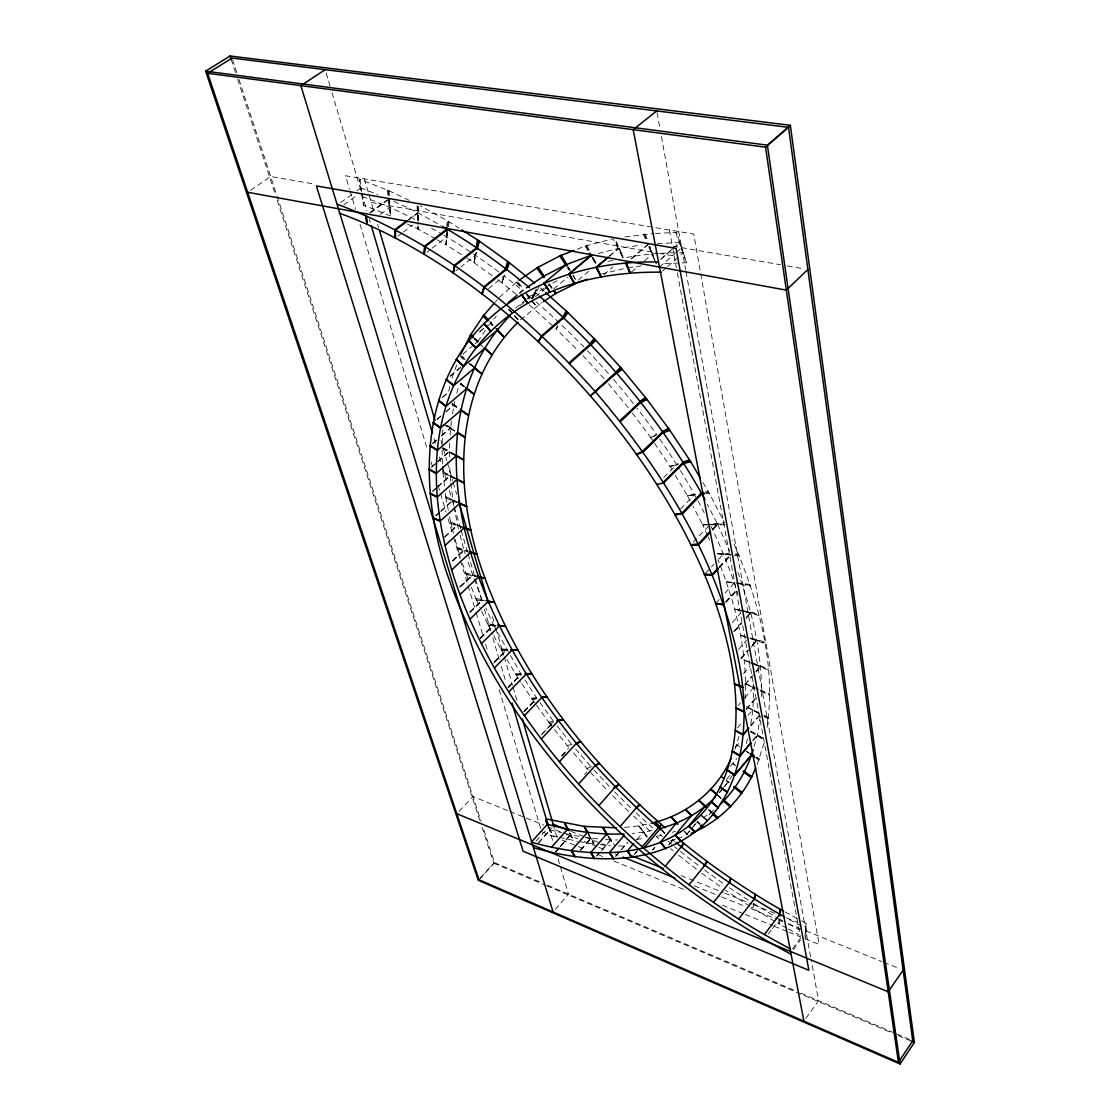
<?xml version="1.0" encoding="UTF-8"?>
<svg xmlns="http://www.w3.org/2000/svg" width="1120" height="1120" viewBox="0 0 1120 1120"><rect width="100%" height="100%" fill="white"/><g stroke="black" fill="none" stroke-linecap="round" stroke-linejoin="round"><path stroke-width="0.75" stroke-dasharray="5 3.75" d="M801.584 920.864L806.106 923.3L805.672 938.406L804.818 937.93M362.11 196.56A399.014 212.492 47.6 0 1 418.012 220.948L418.278 212.912L408.912 219.954M435.708 238.966L418.068 229.096L418.292 222.208M418.348 220.486L418.852 204.974M745.038 699.09C747.81 651.336 735.546 603.96 718.074 559.874M461.412 254.59L445.984 244.72L446.474 234.402M446.81 227.528L447.132 220.654M432.152 248.192L446.684 236.936L446.908 232.134M442.176 443.408L442.848 429.464M761.446 696.556C762.3 654.178 752.57 612.094 737.898 572.53M449.582 443.17L449.372 458.696M450.016 434.91L451.444 420.868M767.06 727.384C776.454 663.306 758.058 598.486 732.396 540.204M779.464 924.126L779.912 917.616M804.958 936.306L806.106 923.3M437.178 239.792L445.984 244.72L447.104 232.232M447.636 226.226L448.084 221.186L420.336 205.8M786.912 928.186L778.61 923.664L779.03 920.514M446.684 236.936L447.286 232.358M445.984 244.72L448.154 228.34M448.378 226.702L449.022 221.774M452.466 413.952L454.706 401.478M492.142 275.73L474.026 262.668L475.496 252.882M760.312 715.932L757.246 735.294L753.62 748.118M752.92 908.25L753.844 903.084M467.012 258.174L474.026 262.668L475.706 254.114M476.182 252.448L475.468 255.318L461.062 266.756M474.026 262.668L476.476 252.728M448.728 391.048L449.946 386.134M451.99 377.958L457.03 364.014M456.82 393.134L458.948 384.79M516.264 294.364L501.886 282.772L503.65 276.206M734.874 749.322L739.046 736.316M757.092 764.666L764.358 742.182M497.714 279.762L501.886 282.772L504.448 274.834M501.886 282.772L504.812 275.114M531.776 298.844L535.458 289.772M538.034 294.854L534.926 292.096L532.266 298.648A399.014 212.492 47.6 0 0 526.946 294.168M536.746 289.128L532.266 298.648L535.528 292.614L527.828 299.054M532.588 298.858L539.14 286.79M557.732 325.836L556.024 328.79L578.088 350.63M557.886 325.962L556.024 328.79L558.026 326.102M477.708 341.586L487.438 327.264M488.404 325.85L496.342 316.134M805.868 1018.43L818.58 1000.678L811.16 959.826M792.61 948.738L800.786 937.762M793.296 949.718L800.436 940.114M768.208 934.024L771.288 929.95M772.324 928.606L776.44 923.188M709.044 814.982L711.382 812.224L708.89 809.858M719.138 792.624L722.484 788.606M723.604 787.262L728.07 781.9M686.294 834.82L697.354 821.632L699.692 824.04M686.616 834.638L692.048 828.086M693.14 826.77L697.494 821.534M668.864 844.69L674.282 838.208M669.032 844.634L674.618 838.068M726.516 779.422L731.794 773.08M730.408 766.248L736.806 758.604M752.99 740.208L757.288 735.07L750.792 731.458M752.892 740.642L757.19 735.504M652.442 849.996L654.598 847.434M652.624 849.968L654.962 847.336M750.82 725.466L760.606 713.86L752.668 709.968L747.222 716.394M750.778 725.928L759.472 715.624M735.49 747.376L740.88 740.978M634.998 853.412L637.154 850.878M634.312 854.63L637.532 850.822M737.408 727.944L741.776 722.806M746.284 708.946L756.196 697.326M746.298 709.45L756.196 697.83M636.986 839.636L643.454 832.048L646.352 835.702M615.608 856.254L619.892 851.228M620.956 849.982L627.382 842.464M615.804 856.254L627.788 842.45M738.206 705.488L740.418 702.912M744.828 697.774L753.662 687.484L758.492 689.514M555.282 909.454L568.456 894.166L560.056 865.662M596.512 856.03L610.624 839.958L617.624 839.958M744.842 684.292L751.534 676.536M756 671.37L760.466 666.204L753.998 663.936M596.932 856.058L600.138 852.334M601.202 851.102L610.82 839.958L609.224 837.55L613.522 844.564M744.898 684.838L754.936 673.204M756.056 671.916L760.522 666.736L755.09 664.496M495.096 302.246L497.308 299.684M743.428 673.68L750.148 665.952M580.356 849.996L590.66 838.208L588.308 833.784L594.846 844.2L579.012 841.568M580.58 850.038L590.87 838.236L599.144 838.964M580.79 850.052L591.08 838.264M740.978 658.098L747.768 650.342M752.304 645.176L756.826 640.01L750.372 638.246L765.072 642.824M741.048 658.392L747.838 650.636M752.36 645.47L756.896 640.304M741.09 658.672L750.134 648.34M751.268 647.052L756.924 640.584L750.386 638.358M738.542 649.376L746.48 640.374M555.52 851.648L558.95 847.77M560.098 846.468L570.388 834.82M555.744 851.704L570.612 834.876L579.082 836.276M555.954 851.732L559.384 847.854M560.532 846.566L570.822 834.904M733.474 631.806L741.524 622.79M746.116 617.638L750.722 612.486L744.324 611.24L750.876 613.074L746.284 618.24M734.72 630.826L741.622 623.098M746.214 617.932L750.806 612.78M734.79 631.12L741.678 623.392M536.074 841.176L548.674 827.106L564.858 833.644M732.368 622.468L740.432 613.494M538.482 842.716L549.92 829.934L561.946 832.804M538.706 842.772L550.144 829.976L548.786 827.134M584.528 774.508L586.754 772.03M725.774 601.762L736.274 590.212M725.886 602.084L736.4 590.52M725.984 602.392L736.484 590.842M480.466 877.842L493.752 863.184L481.81 826.644M479.024 879.774L494.536 862.68L483.21 827.974M716.758 602.112L719.096 599.55M724.934 593.166L734.272 582.932M561.694 755.636L568.498 748.258M561.89 755.888L567.56 749.742M562.1 756.126L564.368 753.662M719.152 566.944L731.01 554.19M719.292 567.266L731.15 554.512L715.708 553.616L728.742 553.826M719.418 567.588L730.086 556.108M705.6 573.132L710.346 568.05M711.536 566.776L713.902 564.228M718.648 559.146L723.408 554.064L729.484 554.162M541.072 734.93L552.538 722.736M542.402 733.964L552.706 722.974M549.472 726.88L551.768 724.444M459.102 811.244L472.962 796.558L508.41 810.866M712.614 528.976L717.444 523.894L711.592 524.412M712.782 529.298L717.612 524.23L707.294 504.378M712.936 529.62L717.752 524.552L710.136 524.538M693.252 542.22L708.918 525.798M523.894 711.256L536.676 697.942M524.062 711.522L535.682 699.398M524.258 711.774L535.864 699.664M680.694 508.774L694.526 494.634M507.99 687.162L520.94 673.932M508.144 687.428L521.094 674.184L497.014 631.456M508.312 687.68L521.094 674.184M494.62 661.528L506.548 649.558M494.76 661.78L506.688 649.824M493.724 663.25L506.842 650.076M663.796 477.442L676.69 464.618M480.536 638.526L493.836 625.422M480.27 637.994L493.57 624.89M480.396 638.26L493.696 625.156L485.842 608.16M469.826 611.87L482.104 600.012M469.938 612.136L482.202 600.278L467.334 560.308M470.064 612.402L482.202 600.278M459.746 586.824L472.192 575.008L475.412 575.904M459.844 587.09L472.276 575.274M461.188 586.18L472.388 575.54L475.51 576.17L465.962 573.748L462.518 563.388M452.648 560.826L464.016 550.228L460.096 535.29M452.746 561.106L464.1 550.494L467.334 551.376M452.578 560.56L463.946 549.962L467.922 551.334M444.626 536.732L457.422 524.972L460.152 526.092M444.752 537.264L457.548 525.504L461.566 526.862M435.694 515.55L439.348 512.26M440.552 511.154L452.732 500.15L459.69 503.426M435.932 515.942L439.838 512.414M441.126 511.238L452.816 500.682L456.946 502.334M713.986 809.872L711.522 812.112L708.96 809.788M499.464 297.332L517.524 281.33M432.656 490.994L436.366 487.69M437.598 486.598L449.946 475.594L457.03 479.388M432.712 491.512L436.408 488.208M437.64 487.116L449.974 476.112L455.616 478.73M662.494 271.04L666.386 267.596M667.688 266.448L683.27 252.7L679.658 242.578L675.738 246.008M431.62 466.83L436.632 462.434M437.878 461.328L449.134 451.43L453.446 454.02M431.62 467.348L436.632 462.938M437.878 461.846L449.134 451.948L453.446 454.23M659.512 267.092L675.122 253.358M676.424 252.21L681.632 247.632M661.402 258.566L674.436 247.142M660.436 259.7L672.168 249.424M673.484 248.276L679.994 242.564L657.244 243.642M432.67 443.212L436.464 439.908M441.546 435.498L450.422 427.798L454.748 430.696M432.614 443.702L436.422 440.398M441.49 436.002L450.366 428.288L454.734 430.892M631.456 272.09L637.966 266.448M644.476 260.792L652.274 254.016L649.67 246.89M630.98 258.748L648.298 244.062L656.236 263.914L649.894 246.596M631.638 258.692L648.634 244.048M437.052 419.636L440.916 416.332M446.054 411.922L453.754 405.3L458.64 408.548M603.764 274.792L612.878 266.98M437.15 419.16L441 415.842M446.138 411.432L453.852 404.824L458.668 408.394M520.464 319.83L541.828 302.652M442.61 397.026L447.818 392.602M442.47 397.488L447.678 393.064M609.21 256.2L618.366 248.416L623.294 258.048A465.766 287.504 39.2 0 1 677.964 252.728M609.518 256.13L618.982 248.304L623.294 258.048L614.754 240.128M578.27 280.098L588.658 271.264M450.394 375.872L460.922 366.996M450.198 376.32L460.726 367.444M553.756 288.946L567.994 276.934M535.472 296.786L547.078 287.042M515.648 308.21L525.924 299.614M527.212 298.536L534.926 292.096M520.114 305.508L526.54 300.132M462.966 354.06L473.858 344.736M474.936 344.036L477.848 341.39M479.864 331.604L486.584 326.004M479.57 331.982L487.634 325.262M488.544 288.638L504.084 275.954A399.014 212.492 47.6 0 1 520.268 288.68M455.826 270.914L459.76 267.806M426.86 252.28L430.822 249.214M398.048 236.054L402.038 233.03M403.368 232.022L412.692 224.98M408.296 219.632L417.648 212.59L418.012 220.948M380.366 214.396L389.732 207.466L389.354 200.774M369.81 212.688L387.31 199.836M370.426 212.954L389.256 199.108M343.84 204.876L357.322 195.132M340.648 202.566L351.47 194.782M356.874 190.876L360.934 187.964L361.396 191.394M250.558 190.316L270.69 176.512L315.168 184.212M702.996 817.852L711.228 812.336L708.792 809.928M632.31 412.944L650.594 437.43L656.572 434.434M653.506 441.784L650.594 437.43L656.81 434.756A399.014 212.492 47.6 0 0 637.042 408.184M586.894 768.53L591.57 766.612M577.248 249.172L586.054 245.826L613.13 238.826L622.454 257.068M650.594 437.43L657.034 435.092M654.486 443.24L670.04 466.48L678.16 463.722M672.182 832.356L675.416 831.278M670.614 840.7L675.892 838.964M677.474 838.446L683.802 836.374M549.822 723.632L553.168 722.596M567.224 745.626L573.23 743.89M671.79 469.406L670.04 466.48L678.426 464.128M598.248 253.498L618.66 248.346L641.158 245.098M536.508 705.292L549.248 722.89L552.342 722.134M601.622 274.008L626.248 268.1M670.04 466.48L678.006 464.688M624.484 827.414L638.806 825.902L652.12 823.004M656.824 836.374L663.67 834.96M675.262 475.244L687.456 495.712L697.06 493.752M705.068 492.1L708.26 491.456M532.448 699.664L535.64 699.02M548.702 722.148L553.532 721.252M689.864 500.318L687.456 495.712L695.688 494.452M705.558 492.94L708.848 492.436L724.64 522.928L702.716 524.846L693.084 506.45M624.974 236.95L653.73 233.562M521.99 683.844L531.902 698.908L537.026 698.446M627.886 267.708L641.228 265.916M516.348 675.248L521.458 674.702M687.456 495.712L695.884 494.83M705.992 493.78L709.352 493.43M636.468 839.3L644.63 838.516M531.398 698.152L538.258 697.522M506.772 659.176L515.844 674.478L522.186 674.128M655.424 233.478L676.718 232.358L686.504 262.766L661.276 263.718M707.504 535.444L702.716 524.846L706.16 524.706M707.882 524.636L723.422 523.978M501.606 650.454L508.116 650.314M515.382 673.708L521.906 673.666M702.716 524.846L725.578 524.888M618.338 845.978L626.654 846.006M735.266 553.938L738.528 553.994M493.738 635.656L501.144 649.67L507.836 649.852M735.644 554.764L738.962 554.96M488.292 625.352L495.152 625.758M500.738 648.9L509.306 649.502M605.584 839.51L610.624 839.958M599.998 844.662L610.316 845.586M723.408 554.064L729.694 554.666M717.388 553.784L732.564 555.254M734.258 555.422L739.312 555.912M481.642 611.114L487.886 624.568L495.866 625.38M734.426 583.254L726.376 581.784L734.776 582.694M736.456 582.876L749.882 584.346M476.49 600.026L484.666 601.104M487.508 623.77L495.67 624.946M726.376 581.784L734.902 583.03M736.61 583.282L750.232 585.284M585.704 837.382L590.87 838.236M559.664 837.298L577.402 841.302M673.022 246.148L780.584 264.768M787.402 265.944L804.468 268.898M471.366 587.286L476.126 599.228L484.456 600.67M371.28 202.482L657.006 252.938M658.728 253.246L674.226 255.976M740.852 584.444L750.512 586.222M759.136 615.552L734.706 609.084L739.844 610.078M741.552 610.414L758.674 613.746M466.284 574.546L476.504 576.632M475.804 598.43L484.288 600.236M734.706 609.084L758.94 614.656M563.64 833.21L570.612 834.876M558.012 836.906L552.412 835.548L549.01 827.848M457.744 549.024L467.46 551.656M748.846 638.092L740.67 635.32L748.734 637.532M750.358 637.966L764.89 641.942M465.696 572.95L475.356 575.652M455.154 539.462L457.478 548.212L467.334 551.25M740.67 635.32L748.804 637.812M450.954 523.544L461.776 527.17M750.47 638.652L765.184 643.664M457.268 547.428L467.992 551.124M753.452 664.076L744.296 660.296L768.572 668.752M449.61 516.866L450.744 522.732L461.664 526.806M744.296 660.296L768.684 669.592M409.22 200.354L388.164 190.386L359.128 179.06L363.58 205.198L390.516 215.908L389.466 197.512M360.626 187.838L377.874 194.614M446.012 498.204L457.128 502.656M570.934 831.348L583.898 836.542M585.508 837.2L600.082 843.052M601.706 843.71L609.798 846.958M681.058 875.574L723.156 892.486M724.766 893.13L752.304 904.19M753.914 904.848L774.97 913.304M786.31 917.854L797.636 922.404M510.02 811.51L543.844 825.16M566.468 834.288L577.794 838.866M584.262 841.47L597.212 846.692M598.822 847.35L606.914 850.612M615.006 853.874L618.24 855.176M694.274 885.85L720.16 896.294M721.77 896.952L744.422 906.094M750.89 908.698L776.776 919.142M778.386 919.8L786.478 923.062M788.102 923.706L802.662 929.586M805.896 930.888L882.07 961.618M883.68 962.276L899.892 968.814M450.59 521.948L460.026 525.798M541.646 831.726L557.172 838.04L553.574 825.734M562.044 840.014L576.632 845.936M578.242 846.594L586.348 849.884M599.326 855.162L602.56 856.478M613.914 861.084L685.23 890.064M722.512 905.212L743.582 913.78M745.206 914.438L772.758 925.638M774.382 926.296L787.346 931.56M788.97 932.218L800.31 936.824L676.732 269.528M805 938.742L819.084 944.454L693.714 234.052L345.506 175.756L349.51 189.14M754.978 664.706L768.712 670.39M754.684 688.226L745.64 683.858L758.52 689.262M760.116 689.948L769.776 693.994M494.536 862.68L541.142 882.518M547.568 885.262L794.528 990.444M800.94 993.174L895.188 1033.312M896.784 1033.984L909.552 1039.43M493.752 863.184L545.132 885.094M546.728 885.766L891.898 1032.892M898.324 1035.622L911.176 1041.096M445.368 493.262L445.858 497.392L457.058 502.278M745.64 683.858L754.698 687.946M760.746 690.676L769.818 694.778M442.988 473.116L455.07 478.73M445.76 496.622L456.204 501.55M393.988 201.348L417.956 212.744L441 225.554M407.358 223.972L418.068 229.096L418.04 225.82M760.718 691.152L769.776 695.52M759.248 713.608L746.256 706.678L758.17 712.418M764.134 715.33L768.6 717.514M442.68 466.606L442.904 472.318L455.602 478.688M746.256 706.636L759.276 713.412M764.092 715.918L768.558 718.242M441.994 448.42L454.3 454.93M442.876 471.562L455.014 478.058M785.008 911.904L800.086 920.052M779.52 919.114L782.586 920.78M788.704 924.098L799.414 929.922M805.812 933.408L805.966 928.368A465.766 287.504 39.2 0 1 802.872 926.772M788.41 928.998L798.854 934.682M764.008 716.478L768.446 718.928M750.54 731.066L765.128 739.214M441.966 447.636L453.46 454.132M750.498 731.318L765.016 739.872M443.1 424.228L454.734 431.158M753.186 903.364L778.96 918.792M774.858 921.41L751.282 907.228M777.784 923.174L778.61 923.664M443.436 447.748L453.474 453.782M750.428 731.556L764.834 740.502M736.764 744.758L739.55 746.69M756.658 757.19L759.5 758.968M446.04 425.292L454.762 430.808M448.084 221.186L458.976 228.102M729.372 887.754L748.762 900.466M756.504 757.722L759.318 759.584M749.854 906.29L725.396 890.176M451.906 404.348L458.78 408.912M447.58 425.628L454.804 430.458M746.746 751.394L749.224 753.102M746.522 751.492L749.308 753.41M756.28 758.212L759.08 760.144M732.592 763.406L735.336 765.31M451.99 403.788L458.822 408.59M704.55 870.1L724.766 884.548M701.764 873.264L721.224 887.194M735.28 765.45L732.564 763.476L735.196 765.576M460.6 384.02L464.268 386.722M460.25 384.034L463.008 386.064M452.116 403.256L458.892 408.282M726.418 780.402L729.064 782.418M460.362 383.586L464.464 386.764M680.456 851.494L700.07 866.726M678.622 855.33L698.852 871.052M726.348 780.514L728.952 782.6M469.742 363.874L473.41 366.814M459.914 356.174L463.778 359.324M468.944 363.524L472.822 366.688M460.516 383.166L464.562 386.47M460.726 383.628L466.718 388.528M726.25 780.626L728.812 782.754M718.34 795.648L720.86 797.748M718.494 796.026L720.734 797.888M659.918 834.302L662.592 836.556M667.94 841.05L673.288 845.558M674.632 846.692L677.306 848.946M656.208 836.584L658.812 838.782M670.544 848.666L673.162 850.864M461.44 356.58L465.276 359.856M718.2 795.802L720.678 797.958M540.428 287.938L544.292 291.396M529.312 304.892L553.49 326.522M474.082 338.968L477.918 342.412M479.192 343.546L483.028 346.99M461.748 355.978L464.254 358.232M470.54 363.874L473.06 366.128M718.536 796.39L721.252 798.602M709.1 809.676L711.648 811.986M636.104 812.882L654.122 829.318M633.332 815.948L650.902 831.964M474.362 338.436L480.648 344.344M708.638 810.026L711.074 812.434M697.648 821.436L700.056 823.802M490.322 323.022L492.688 325.36M490.182 323.232L492.548 325.57M474.684 337.946L480.858 344.036M614.558 791.826L631.82 808.878M612.598 795.718L629.426 812.336M490.462 322.812L492.786 325.22L490.616 322.644M697.018 821.786L699.3 824.236M684.6 831.32L687.988 834.932M594.006 770.056L610.47 787.668M588.168 769.944L572.768 752.122M590.464 772.394L607.656 790.79M489.636 321.216L493.038 324.926M508.956 309.498L511.266 312.004M508.788 309.68L519.148 320.964L510.398 310.464M582.918 355.544L605.08 379.764M684.222 831.502L686.406 833.938M509.026 309.4L519.148 320.964M662.172 830.102L664.412 832.706M662.606 830.858L664.692 833.294M575.624 748.944L591.234 767.074M568.428 747.082L553.924 728.812M510.23 310.632L512.414 313.264M526.498 294.14L529.816 298.144A465.766 287.504 39.2 0 1 543.746 288.47M516.32 282.282L521.864 288.96M526.288 294.294L536.27 306.32L526.89 293.818M608.44 383.684L629.258 408.856M661.948 830.172L664.552 833.336L662.452 830.9M647.01 836.962L638.806 825.902L647.08 836.346M557.2 725.984L572.082 744.828M549.248 722.89L552.902 727.51M516.894 281.764L522.27 288.582M526.582 294.042L536.27 306.32M661.71 830.228L663.796 832.874M638.806 825.902L647.164 836.948M518.56 282.716L522.732 288.274M526.694 293.986L529.816 298.144M548.758 284.116L551.754 288.134M539.966 702.52L553.672 721.504M531.902 698.908L535.5 703.878M548.996 283.948L551.894 288.036M549.262 283.822L552.034 287.966M567.644 267.302L569.338 269.836M567.252 267.19L569.114 270.004M572.866 275.632L574.742 278.446M608.566 836.234L615.006 845.964M524.888 679.98L536.844 698.194M515.844 674.478L521.052 682.416M567.672 266.966L569.464 269.822M573.062 275.534L574.854 278.376M568.134 266.798L569.842 269.682M573.272 275.45L575.834 279.776M568.008 267.134L571.102 272.356M608.622 836.934L610.414 839.93M608.398 836.892L612.864 844.396M703.01 482.566L708.848 492.436M501.144 649.67L505.918 657.72M592.55 258.02L596.456 264.656L592.956 257.894M585.228 246.134L588.686 252M592.13 257.866L596.442 265.202M588.35 833.784L594.216 844.144M586.054 245.826L589.33 251.762M592.606 257.698L596.708 265.104M570.234 833.462L574.168 840.756M588.07 833.728L593.572 844.032M487.886 624.568L492.968 634.186M493.696 625.156L496.216 629.944M586.908 245.602L590.002 251.58M593.11 257.558L596.204 263.536M569.87 833.406L573.524 840.644M549.36 827.946L553.07 835.702M569.17 832.664L572.852 840.49M476.126 599.228L480.9 609.532M708.19 536.97L709.548 539.994M717.612 524.23L729.61 551.068M616.322 241.528L623.126 256.928M649.208 246.932L652.274 254.016M643.328 234.192L646.044 240.45M648.76 246.708L654.878 260.778M644.294 234.052L646.814 240.338M465.962 573.748L468.818 580.916M645.288 233.996L647.598 240.296M675.682 232.414L686.504 262.766M457.478 548.212L460.39 557.004M464.016 550.228L465.178 553.77M232.582 59.71L236.88 72.87M239.022 79.45L481.054 821.352M231.14 59.318L235.48 72.604M237.65 79.254L275.086 193.858M277.256 200.494L479.64 820.008M350.014 190.82L355.516 209.216M360.024 224.28L427.574 450.198M431.074 461.902L432.572 466.928M438.074 485.338L440.076 492.03M440.58 493.696L446.082 512.106M448.084 518.798L453.082 535.542M453.586 537.208L460.096 558.964M460.586 560.63L467.6 584.066M468.104 585.732L475.608 610.834M476.098 612.514L483.616 637.616M485.604 644.308L487.606 651M499.114 689.486L540.652 828.38M326.2 72.982L330.106 86.226M332.066 92.848L366.814 210.63M369.278 219.016L370.272 222.362M434.014 438.466L435.498 443.492M439.46 456.89L441.924 465.262M442.428 466.942L447.37 483.686M449.344 490.392L453.796 505.47M454.286 507.15L460.712 528.92M461.202 530.6L467.628 552.37M468.118 554.05L475.034 577.5M475.538 579.18L482.454 602.63M484.428 609.336L490.854 631.106M492.828 637.812L499.254 659.596M501.228 666.288L506.17 683.046M548.674 827.106L553.126 842.198M558.068 858.956L559.552 863.982M364.378 178.92L374.192 212.464M377.622 224.196L378.616 227.556M440.916 440.552L446.796 460.67M447.286 462.35L452.69 480.802M453.18 482.482L456.61 494.214M492.422 616.658L495.362 626.71M495.852 628.39L503.706 655.228M504.196 656.908L512.54 685.412M513.03 687.092L516.95 700.504M450.744 522.732L453.474 533.092M458.402 528.766L454.034 507.15M445.858 497.392L448.294 510.076M453.726 505.54L450.758 482.986M669.41 229.978L672.28 245.448M672.588 247.17L676.41 267.806M657.09 112.644L659.876 128.03M661.43 136.57L685.706 270.018M686.014 271.74L810.838 958.132M360.038 179.424L361.69 191.45M361.928 193.172L363.58 205.198M388.654 198.842L389.732 207.466M387.254 190.036L388.332 198.66M388.556 200.382L390.516 215.908L389.102 200.592M442.904 472.318L444.57 486.556M450.562 481.264L449.596 465.458M388.164 190.386L388.948 198.898M389.088 190.834L389.382 195.846M417.046 205.688L417.844 224.084M417.914 225.75L418.068 229.096M442.064 450.072L442.624 464.954M417.914 206.094L418.04 224.168M652.092 830.466A399.014 212.492 47.6 0 1 632.128 833.406M431.564 228.214A399.014 212.492 47.6 0 1 442.148 234.262M443.66 235.144A399.014 212.492 47.6 0 1 498.666 271.852M536.046 301.882A399.014 212.492 47.6 0 1 583.772 346.906M587.286 350.56A399.014 212.492 47.6 0 1 609.042 374.304M613.48 379.4A399.014 212.492 47.6 0 1 633.85 404.11M659.722 439.012A399.014 212.492 47.6 0 1 679.504 469.112M680.428 470.61A399.014 212.492 47.6 0 1 704.172 512.61M710.892 526.106A399.014 212.492 47.6 0 1 738.052 594.58M753.62 684.138A399.014 212.492 47.6 0 1 750.414 726.11M747.558 738.85A399.014 212.492 47.6 0 1 745.766 745.122M732.382 775.25A399.014 212.492 47.6 0 1 723.982 787.402M722.918 788.732A399.014 212.492 47.6 0 1 719.642 792.61M801.332 925.96A465.766 287.504 39.2 0 1 787.486 918.512M674.87 841.596A465.766 287.504 39.2 0 1 672.322 839.482M664.72 833.056A465.766 287.504 39.2 0 1 662.214 830.9M545.202 287.56A465.766 287.504 39.2 0 1 558.264 280.14M607.922 261.45A465.766 287.504 39.2 0 1 612.962 260.232M679.728 252.7A465.766 287.504 39.2 0 1 683.27 252.7"/><path stroke-width="1.5" d="M406.952 220.626L394.926 229.67L395.374 238.056L395.542 230.006L407.582 220.948M447.692 229.292L425.152 246.68L424.228 254.324L424.508 246.288L447.062 228.914M533.904 847.826C586.488 862.75 648.928 866.6 694.946 832.076C745.794 792.148 750.372 719.838 738.78 660.968C717.948 559.804 661.836 469.392 595.392 391.776C524.552 311.822 438.55 242.088 337.652 204.4M790.524 953.988C636.23 870.8 501.018 736.862 445.088 567.896C424.326 500.346 420.14 422.59 456.428 359.408C496.496 289.59 580.832 260.344 657.832 261.982M446.642 230.972L446.81 227.528M665.252 827.862C587.216 760.144 521.024 675.948 485.016 578.354C453.866 495.376 450.618 388.738 518.014 322.21M780.038 915.978L780.486 909.468C745.108 889.112 711.284 866.012 679.756 840.07M424.228 254.324L424.83 246.47M783.51 911.092L780.486 909.468L779.87 914.2L764.386 934.57M477.246 248.15L454.902 265.818L453.208 273L454.272 265.384L476.616 247.716M476.224 247.996L477.442 239.848M754.446 899.654L755.37 894.488L753.83 899.262M453.208 273L454.58 265.594M476.714 248.99L478.394 240.45L461.818 229.908M779.478 914.606L780.486 909.468M477.302 249.41L479.346 241.122M754.138 899.458L755.37 894.488M506.618 269.318L484.526 287.294L482.062 293.916L483.896 286.804L506.002 268.842M505.4 269.64L507.598 261.436M753.172 749.7C746.914 770.182 735.868 789.614 720.146 804.3M729.386 883.246L730.814 878.43L728.784 882.84M482.062 293.916L484.204 287.042M505.988 270.06L508.55 262.122L478.394 240.45M729.078 883.05L730.814 878.43M506.562 270.522L509.474 262.864M731.094 758.464C716.842 790.902 686.49 815.024 652.12 823.004M704.984 865.83L706.916 861.378L703.556 866.74M690.928 833.532C720.146 821.324 743.988 797.048 755.776 767.69M460.488 354.858L470.596 334.88L483.49 315.602L493.976 303.52M704.676 865.62L706.916 861.378M563.682 317.814L542.136 336.392L538.202 341.74L541.548 335.832L563.094 317.254M562.828 316.932L566.23 311.01M681.296 847.476L683.718 843.402L680.736 847.014M538.202 341.74L541.842 336.098M562.506 318.892L567.14 311.822L545.58 292.558M900.074 1064L914.382 1042.468L790.356 125.3L230.048 56L205.618 71.176L478.254 880.278L900.074 1064L767.382 145.152L790.356 125.3M898.422 1062.306L912.744 1040.788L788.55 127.344L232.05 58.072L207.634 73.276L479.024 879.774L898.422 1062.306L765.576 147.196L788.55 127.344M903.14 970.13L888.188 991.788L456.792 813.694M681.016 847.252L683.718 843.402M564.018 318.052L568.008 312.676M738.668 919.016L754.278 898.94M589.974 343.756L594.09 338.506M658.406 828.226L661.29 824.544L657.86 827.75M713.51 902.398L729.26 882.56M689.01 884.786L704.914 865.186M665.224 866.236L681.296 846.846M705.138 806.316L688.646 826.112L694.792 832.174M751.842 754.418L734.832 774.872L727.202 770.07L734.692 775.264L751.702 754.81M750.834 742.784L740.082 755.636L732.256 751.212L739.998 756.056L750.736 743.218M676.564 822.962L660.268 842.366L665.616 848.582M748.65 728.042L743.204 734.482L735.224 730.52L743.162 734.958L748.608 728.504M642.222 846.818L658.462 827.638M644.28 847.63L660.506 828.436A399.014 212.492 47.6 0 0 715.05 797.482M633.752 843.444L627.284 851.032L631.778 857.22M624.442 835.114L609.392 852.628L613.466 858.76M620.074 826.602L636.496 807.604M606.844 833.938L590.744 852.488L594.37 858.508M598.85 805.644L615.44 786.828M589.456 345.576L594.958 339.36L567.14 311.822M551.614 847.182L567.686 829.08M578.592 784L595.392 765.366M658.126 828.002L661.29 824.544M559.384 761.754L576.394 743.274M717.962 568.232L712.026 574.602L704.41 574.406L712.306 575.246L718.228 568.862M718.102 568.54L712.18 574.924L704.41 574.406M541.296 738.962L558.502 720.622M710.206 531.51L698.152 544.18L690.844 544.74L698.474 544.824L710.514 532.154M710.374 531.832L698.32 544.502L690.844 544.74M524.384 715.694L541.814 697.466L546.812 696.738L542.024 697.718M539.294 295.974C604.086 351.974 659.568 418.894 701.652 493.542L682.052 513.632L674.926 514.654L681.856 513.31L701.47 493.206M701.834 493.864L682.22 513.968L674.926 514.654M508.704 692.006L526.372 673.89M494.368 667.968L512.26 649.964M683.592 463.064L663.656 482.958L656.768 484.442M591.108 344.932L595.798 340.27M663.236 482.3L683.186 462.406M663.46 482.622L683.396 462.728L690.172 460.824L700.392 478.114M481.404 643.678L499.548 625.758M636.384 808.178L639.716 804.888L635.866 807.674M662.746 431.774L642.46 451.444L636.51 454.398L642.922 452.102L663.194 432.432M469.924 619.192L488.32 601.342M662.984 432.096L642.712 451.766L636.51 454.398M807.87 269.486L786.324 290.122L247.688 192.29M459.984 594.594L478.632 576.814M615.818 371.98L620.606 367.444M619.682 421.064L640.29 401.646M619.948 421.386L640.556 401.968M620.186 421.708L640.794 402.29M451.668 569.982L470.582 552.244L477.19 554.288L469.084 552.09M445.06 545.454L464.24 527.758M616.574 372.932L590.366 395.962L616.322 372.624M595.112 391.468L616.042 372.316M459.69 503.426L440.244 521.108L433.342 518.28M457.03 479.388L437.304 497.056L430.234 493.71M569.548 363.552L590.8 344.68M568.974 362.95L590.226 344.092M456.316 455.742L436.338 473.41L429.128 469.546M523.166 290.136L519.722 293.034M461.09 410.172L440.58 427.882L433.202 422.94M466.718 388.528L445.97 406.294L438.564 400.806M607.908 257.32L596.134 267.316L601.174 277.018L596.75 267.204M608.51 257.194L596.442 267.246L601.174 277.018M474.614 367.85L453.628 385.672L446.25 379.638M636.118 807.926L639.716 804.888M591.262 255.262L568.792 274.036L574.364 283.402L569.352 273.868L591.542 255.192L566.188 264.628L543.55 276.262L526.4 287.91M484.834 348.292L463.624 366.184L456.316 359.632M497.42 330.036L476 348.026L468.818 340.942M566.454 264.53L543.83 283.234L549.864 292.222L544.334 283.024M615.104 373.632L621.432 368.354L646.268 398.468L669.256 429.394L690.172 460.824M508.144 302.638L517.146 295.162M656.768 110.936L633.192 129.654L803.908 1021.16M614.026 788.312L619.052 784.476L614.782 786.842M616.882 373.212L622.202 369.292M640.08 401.296L645.498 397.53M518.896 280.378L537.418 267.61L560.49 255.57L574.056 250.39M543.228 301.728L555.744 293.482L577.542 282.66L587.174 279.202M325.22 69.664L300.846 85.624L553.084 912.002M613.676 787.976L619.052 784.476M640.598 401.926L646.268 398.468M595.168 765.856L599.368 763.406L594.692 765.324M639.604 403.368L646.996 399.434M662.55 431.438L668.542 428.428M594.93 765.59L599.368 763.406M576.114 743.722L580.72 741.706L576.226 743.008M663.026 432.082L669.256 429.394M661.864 433.328L669.914 430.388M575.876 743.456L580.72 741.706M683.032 462.056L689.514 459.844M558.18 721.028L563.178 719.46L556.752 720.664M558.544 720.608L563.178 719.46M682.794 463.61L690.76 461.818M700.266 493.094L703.458 492.436M700.616 493.696L703.906 493.192M526.582 674.142L531.692 673.596L525.168 673.638M700.938 494.312L704.298 493.962M541.674 697.214L546.812 696.738M525.35 673.946L531.692 673.596M511.364 650.244L517.874 650.104L511.014 649.628M546.574 819.014L584.15 826.378L616.322 827.792M511.182 649.936L517.874 650.104M498.582 625.954L505.442 626.36L497.294 625.184M499.058 625.702L505.442 626.36M723.646 604.954L715.582 603.386L723.436 604.324M205.618 71.176L767.382 145.152M207.634 73.276L765.576 147.196M487.928 601.538L494.466 602.406L485.982 600.6M715.582 603.386L723.562 604.646M487.802 601.244L494.466 602.406M478.212 576.968L485.016 578.354L476.966 576.1M477.078 576.436L485.016 578.354M463.316 527.688L471.044 530.292L463.176 527.086M469.518 551.642L477.19 554.288M742.672 687.428L734.482 683.97L742.616 686.882M463.232 527.38L471.044 530.292M734.482 683.97L742.658 687.162M458.71 503.286L466.662 506.464L459.2 502.95M553.126 824.194L569.324 830.69M632.478 856.058L663.236 868.42M623.098 857.136L674.856 878.024M911.176 1041.096L914.382 1042.468M744.086 712.04L736.008 708.064L744.086 711.536M458.654 502.978L466.662 506.464M433.286 518.014L440.244 521.108L433.258 517.762M736.008 708.064L744.1 711.788M456.582 479.43L464.128 482.944L456.54 478.884M456.54 479.15L464.128 482.944M430.206 493.444L437.304 497.056L430.192 493.192M455.84 455.742L463.526 459.816L454.916 454.65M735.224 730.52L743.204 734.72M442.512 226.394C473.228 244.258 502.222 265.034 529.536 287.756M454.902 454.944L463.526 459.816M429.114 469.28L436.338 473.41L429.114 469.028M732.256 751.212L740.054 755.846M457.646 432.894L464.912 437.234L457.688 432.404M430.08 445.914L437.402 450.31L457.646 432.628L464.912 437.234M750.974 753.634L753.816 755.412M430.094 445.648L437.402 450.31L430.122 445.41M750.862 754.026L753.676 755.874M727.202 770.07L734.776 775.082M461.524 410.732L468.398 415.31L460.25 409.276M750.708 754.376L754.894 757.26M743.582 771.022L751.828 776.734M727.384 792.512L720.188 787.01L727.566 792.162M461.552 410.508L468.398 415.31M433.244 422.702L440.58 427.882L433.3 422.464M743.428 771.372L751.59 777.28M720.188 787.01L727.482 792.344M467.138 389.116L474.026 394.184L465.92 387.576M743.246 771.68L751.282 777.784M721.14 776.37L723.688 778.498M734.342 786.436L742.266 792.47M718.2 807.758L711.326 802.018L718.424 807.45M465.822 387.828L474.026 394.184M438.634 400.568L445.97 406.294L438.704 400.344M734.16 786.744L741.972 792.96M711.326 802.018L718.326 807.618M508.55 262.122L534.646 283.094M474.11 367.738L481.852 374.038L474.32 367.262M733.922 787.01L741.608 793.394M717.248 795.214L710.766 789.348L717.08 794.598M723.38 799.848L730.954 806.162M700.77 815.052L707.546 820.722M474.208 367.486L481.852 374.038M446.334 379.414L453.628 385.672L446.446 379.204M710.766 789.348L716.968 794.738M723.17 800.114L730.604 806.582M470.26 335.538L472.808 337.834M484.302 348.124L491.96 354.998L484.554 347.69M722.414 799.904L730.184 806.946M704.984 806.428L698.88 800.408L706.552 807.366M712.922 813.148L718.032 817.782M695.072 831.964L688.646 826.112L694.946 832.076M470.596 334.88L473.102 337.246M484.414 347.9L491.96 354.998M456.428 359.408L463.624 366.184L456.554 359.212M698.88 800.408L706.384 807.506M712.628 813.414L717.626 818.146M712.292 813.638L717.178 818.44M691.32 815.682L685.608 809.578L691.628 815.5M701.26 824.992L703.668 827.372M483.084 316.218L487.816 320.894M497.28 330.246L504.378 337.246L496.44 328.622M470.988 334.292L473.452 336.728M685.608 809.578L691.488 815.598L675.094 835.212L680.848 841.372M483.49 315.602L488.138 320.418M496.258 328.832L504.378 337.246M468.958 340.746L476 348.026L469.112 340.564M665.952 848.442L660.268 842.366L665.784 848.526M700.434 825.454L702.716 827.904M676.76 823.452L671.09 816.858L677.852 824.082M483.966 315.056L488.502 319.984M483.812 323.764L490.798 331.366L484.148 323.428M594.958 339.36L621.432 368.354M671.09 816.858L677.656 824.18M483.966 323.582L490.798 331.366M660.66 828.898L655.438 822.29L661.052 828.8M655.438 822.29L660.87 828.856M632.156 857.164L627.284 851.032L631.974 857.206M521.318 294.714L527.744 303.268L521.78 294.448M536.774 268.058L543.76 277.424M553.742 290.808L555.744 293.482L553.896 290.724M613.858 858.746L609.392 852.628L613.662 858.76M521.542 294.574L527.744 303.268M537.418 267.61L544.166 277.144M553.812 290.766L555.744 293.482M538.132 267.246L544.628 276.906M594.79 858.536L590.744 852.488L594.594 858.522M559.748 255.948L566.314 265.79M607.502 835.394L603.036 827.89L607.642 834.834M544.082 283.108L549.864 292.222M560.49 255.57L566.776 265.552M603.036 827.89L607.404 834.834M575.064 856.604L571.452 850.64L587.524 832.314L584.15 826.378L587.286 832.258M584.15 826.378L587.72 832.314M561.274 255.262L567.266 265.356M589.554 253.47L591.276 256.41M574.854 856.59L571.452 850.64L574.644 856.548M569.072 273.938L574.364 283.402M590.142 253.246L591.78 256.214M567.7 829.528L564.746 823.256L567.882 829.094M701.652 493.542L704.956 499.87M564.746 823.256L567.672 829.052M545.664 820.176L547.876 824.838M546.28 821.702L548.324 826.322M625.758 263.256L630.168 273.224L626.402 263.2M626.066 263.214L630.168 273.224M230.048 56L231.14 59.318M371.252 225.708L432.544 433.44M512.106 703.15L548.184 825.44M379.596 230.902L435.022 420.42M458.57 500.934L488.502 603.232M522.34 718.956L553.742 826.294M365.778 215.656L366.968 224.308L366.394 215.922M366.086 215.782L366.968 224.308M395.234 229.824L395.374 238.056M339.234 213.136A402.766 209.93 47.5 0 1 720.902 619.64A402.766 209.93 47.5 0 1 531.356 842.17L547.428 824.292A399.014 212.492 47.6 0 0 623.854 833.938M790.608 948.976A470.876 284.956 39.4 0 1 441.994 531.062A470.876 284.956 39.4 0 1 661.206 272.174M784.434 916.804A465.766 287.504 39.2 0 1 676.158 842.66M660.954 829.808A465.766 287.504 39.2 0 1 509.95 315.742M676.046 248.402L316.372 185.92L523.096 851.2L808.864 970.298L676.046 248.402M681.17 841.19L675.094 835.212L681.016 841.288"/></g></svg>
